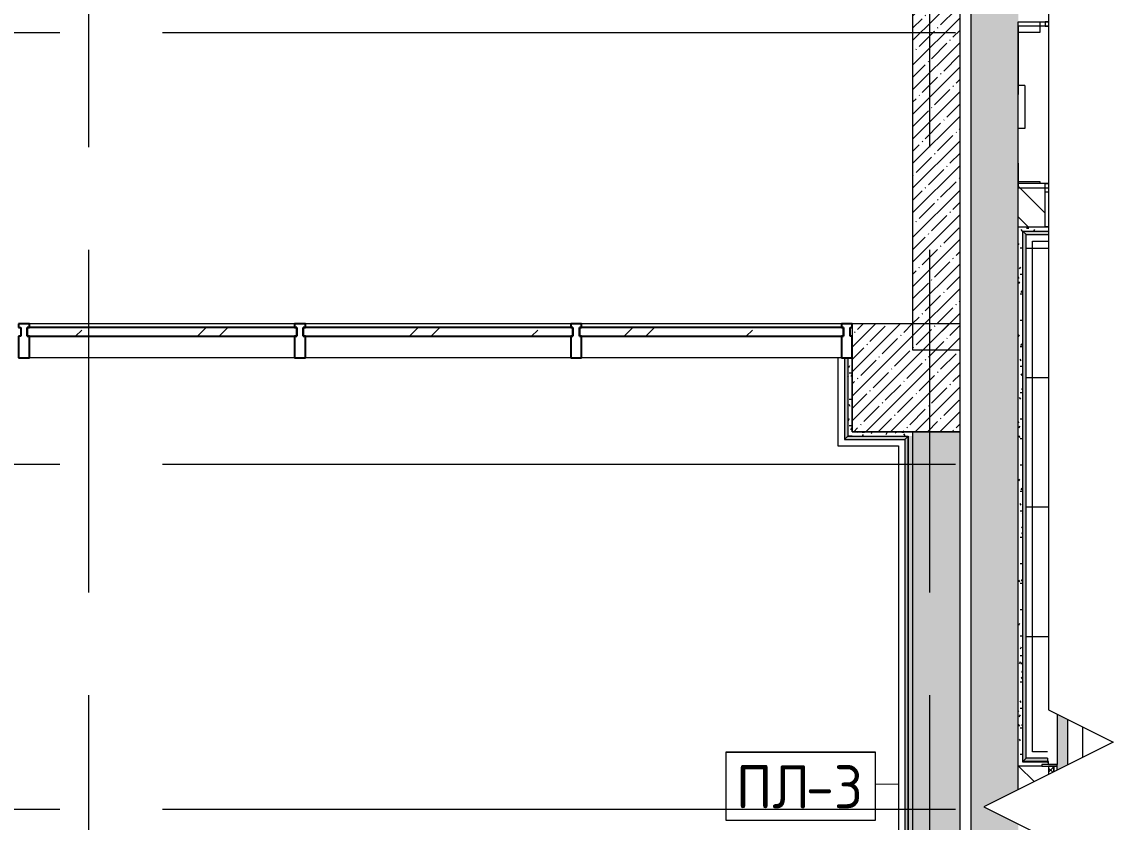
# Model space of a CAD drawing. Header units: millimetres. Extents: x 35316 to 242799, y -8553 to 29000.
# Drawn here: x 80350 to 85410, y 13340 to 17050 of the extents above; entities that cross this region are included whole.
import ezdxf

# ---------------------------------------------------------------- set-up
doc = ezdxf.new("R2010")
doc.units = ezdxf.units.MM
for name, pattern in [('Осевая', [3175, 635, -476.25, 1587.5, -476.25]), ('Снесенные', [714.375, 476.25, -238.125]), ('Штрих', [635, 317.5, -317.5]), ('Штрих короткий', [300, 150, -150])]:
    doc.linetypes.add(name, pattern=pattern)
for name, color, linetype, lineweight in [('A-DETL-GENF', 7, 'Continuous', 9), ('A-DOOR', 7, 'Continuous', 9), ('A-DOOR-1', 7, 'Штрих короткий', 9), ('A-DOOR-FRAM', 7, 'Continuous', 13), ('A-FLOR-PATT', 7, 'Continuous', 9), ('A-GENM', 7, 'Continuous', 9), ('A-GENM-IDEN', 7, 'Continuous', 9), ('A-GLAZ-CURT', 7, 'Continuous', 9), ('A-GLAZ-CURT-1', 7, 'Continuous', 25), ('A-GLAZ-CWMG', 7, 'Continuous', 9), ('A-GLAZ-CWMG-1', 7, 'Continuous', 25), ('A-WALL', 7, 'Continuous', 9), ('I-WALL', 7, 'Continuous', 9), ('M-EQPM', 7, 'Continuous', 9), ('M-EQPM-1', 7, 'Штрих', 9), ('M-EQPM-2', 7, 'Снесенные', 9), ('S-COLS', 7, 'Continuous', 9), ('Оси', 7, 'Continuous', 9), ('Оси-2', 7, 'Осевая', 9)]:
    doc.layers.add(name, color=color, linetype=linetype, lineweight=lineweight)
for name, color, linetype, lineweight, true_color in [('A-FLOR-1', 7, 'Continuous', 9, 0x787878), ('A-GENM-1', 7, 'Continuous', 9, 0x004000), ('A-GENM-3', 7, 'Continuous', 9, 0x8000ff), ('A-WALL-1', 9, 'Continuous', 9, 0x808080), ('A-WALL-FNSH-1', 9, 'Continuous', 9, 0x808080), ('I-WALL-2', 9, 'Continuous', 9, 0x808080), ('S-COLS-1', 9, 'Continuous', 9, 0x808080)]:
    doc.layers.add(name, color=color, linetype=linetype, lineweight=lineweight, true_color=true_color)
doc.styles.add('GOST Common_1', font='GOST_Common.ttf', dxfattribs={"height": 200})
pattern_1 = [(45, (0, 0), (-57.02463, 57.02463), []), (45, (57.025, 0), (-57.02463, 57.02463), [100.806, -20.161, 3.353, -16.808])]
pattern_2 = [(135, (0, 0), (-70.71068, -70.71068), [])]
pattern_3 = [(0, (0, 0), (121.92, 30.48), [10.058, -81.382, 10.058, -81.382, -487.68]), (0, (0, 0), (121.92, 30.48), [-182.88, 10.058, -172.822, 10.058, -81.382, -213.36]), (0, (0, 0), (121.92, 30.48), [-457.2, 10.058, -50.902, 10.058, -142.342]), (120, (45.72, 15.24), (-87.356454, 90.345817), [10.058, -81.382, 10.058, -81.382, -487.68]), (120, (45.72, 15.24), (-87.356454, 90.345817), [-182.88, 10.058, -172.822, 10.058, -81.382, -213.36]), (120, (45.72, 15.24), (-87.356454, 90.345817), [-457.2, 10.058, -50.902, 10.058, -142.342]), (240, (60.96, 76.2), (-34.563546, -120.825817), [10.058, -81.382, 10.058, -81.382, -487.68]), (240, (60.96, 76.2), (-34.563546, -120.825817), [-182.88, 10.058, -172.822, 10.058, -81.382, -213.36]), (240, (60.96, 76.2), (-34.563546, -120.825817), [-457.2, 10.058, -50.902, 10.058, -142.342])]

# ---------------------------------------------------------------- blocks, each defined once
blk = doc.blocks.new('110_Дверь_СКБ_1Ст_Внутренняя1 - Д-8 950x2100h_охрана-31784688-План раскладки напольных покрытий 3 этажа в осях 12-23')
at = {"layer": 'A-DOOR'}
h = blk.add_hatch(dxfattribs=at)
h.set_pattern_fill('FP_21', color=256, style=0, pattern_type=2)
h.set_pattern_definition([(135, (1826.41, 164.685), (-14.14214, -14.14214), []), (225, (1826.41, 164.685), (14.14214, -14.14214), [])])
h.paths.add_polyline_path([(487.5, -61.4), (462.5, -73.9), (462.5, -100), (487.5, -100)])
at = {"layer": 'A-DOOR-FRAM'}
for p, q in [((447.5, -81.4), (447.5, -100)), ((447.5, -100), (462.5, -100)), ((517.5, -100), (447.5, -100)), ((447.5, -100), (447.5, -108)), ((462.5, -73.9), (462.5, -100)), ((462.5, -100), (462.5, -73.9)), ((462.5, -100), (487.5, -100)), ((487.5, -100), (487.5, -61.4)), ((517.5, -108), (517.5, -100)), ((447.5, -108), (517.5, -108))]:
    blk.add_line(p, q, dxfattribs=at)
blk = doc.blocks.new('DOR_Проход в стене_Прямоугольный - 1050x1150 EI30-23344994-План раскладки напольных покрытий 3 этажа в осях 12-23')
at = {"layer": 'A-DOOR-1'}
for p, q in [((-510, 100), (-525, 100)), ((-510, -100), (-525, -100))]:
    blk.add_line(p, q, dxfattribs=at)
blk = doc.blocks.new('160_Подъемник - 160_Подъемник-23521422-План раскладки напольных покрытий 3 этажа в осях 12-23')
at = {"layer": 'A-GENM'}
for p, q in [((1160, 20), (1175, 20)), ((1175, 20), (1175, 0)), ((1175, 0), (1160, 0)), ((1175, -750), (1160, -750)), ((1175, -770), (1175, -750)), ((1160, -770), (1175, -770))]:
    blk.add_line(p, q, dxfattribs=at)
at = {"layer": 'M-EQPM-1'}
for p, q in [((1300, 0), (1160, 0)), ((1300, -750), (1300, 0)), ((1160, -750), (1300, -750))]:
    blk.add_line(p, q, dxfattribs=at)
blk = doc.blocks.new('Закладная деталь приямка - 200_100-20924312-План раскладки напольных покрытий 3 этажа в осях 12-23')
at = {"layer": 'M-EQPM-2'}
for p, q in [((85000, 16755), (84970, 16755)), ((85000, 16755), (85000, 16555)), ((85000, 16555), (84970, 16555))]:
    blk.add_line(p, q, dxfattribs=at)
blk = doc.blocks.new('Закладная деталь приямка - 150_100-20924311-План раскладки напольных покрытий 3 этажа в осях 12-23')
at = {"layer": 'M-EQPM-2'}
for p, q in [((85070, 17050), (85070, 17000)), ((85070, 17000), (84970, 17000))]:
    blk.add_line(p, q, dxfattribs=at)
blk = doc.blocks.new('Закладная деталь приямка - 150_100-V31-План раскладки напольных покрытий 3 этажа в осях 12-23')
at = {"layer": 'M-EQPM-2'}
for p, q in [((84970, 16310), (85070, 16310)), ((85070, 16310), (85070, 16300))]:
    blk.add_line(p, q, dxfattribs=at)
blk = doc.blocks.new('Прямоугольный импост - Импост структурный с накладкой - 160мм-V39-План раскладки напольных покрытий 3 этажа в осях 12-23')
at = {"layer": 'A-GLAZ-CWMG-1'}
for p, q in [((-50, 40), (-50, 140)), ((-50, 140), (0, 140)), ((0, 140), (0, 40)), ((-40, 40), (-50, 40)), ((-50, -17), (-50, 0)), ((-50, 0), (-40, 0)), ((-40, 0), (-40, 40)), ((-10, 40), (-10, 0)), ((0, 40), (-10, 40)), ((-10, 0), (0, 0)), ((0, 0), (0, -17)), ((0, -17), (-50, -17))]:
    blk.add_line(p, q, dxfattribs=at)
blk = doc.blocks.new('Системная панель - Стекло - 40мм-30335157-План раскладки напольных покрытий 3 этажа в осях 12-23')
at = {"layer": 'A-GLAZ-CURT'}
h = blk.add_hatch(dxfattribs=at)
h.set_pattern_fill('FP_54', color=256, style=0, pattern_type=2)
h.set_pattern_definition([(45, (-82380, -15533), (-282.8427, 282.8427), [200, -600]), (45, (-82580, -15633), (-282.8427, 282.8427), [600, -200]), (45, (-82180, -15733), (-282.8427, 282.8427), [200, -600])])
h.paths.add_polyline_path([(625, -40), (625, 0), (-625, 0), (-625, -40), (301.4, -40)])
at = {"layer": 'A-GLAZ-CURT-1'}
for p, q in [((625, 0), (-625, 0)), ((-625, 0), (-625, -40)), ((625, -40), (625, 0)), ((-625, -40), (625, -40))]:
    blk.add_line(p, q, dxfattribs=at)
blk = doc.blocks.new('Прямоугольный импост - Импост структурный с накладкой - 160мм-23562108-План раскладки напольных покрытий 3 этажа в осях 12-23')
at = {"layer": 'A-GLAZ-CWMG'}
for p, q in [((82895, 15650), (81665, 15650)), ((82895, 15493), (81665, 15493))]:
    blk.add_line(p, q, dxfattribs=at)
blk = doc.blocks.new('Прямоугольный импост - Импост структурный с накладкой - 160мм-30335135-План раскладки напольных покрытий 3 этажа в осях 12-23')
at = {"layer": 'A-GLAZ-CWMG-1'}
for p, q in [((-25, 40), (-25, 140)), ((-25, 140), (25, 140)), ((25, 140), (25, 40)), ((-15, 40), (-25, 40)), ((-25, -17), (-25, 0)), ((-25, 0), (-15, 0)), ((-15, 0), (-15, 40)), ((15, 40), (15, 0)), ((25, 40), (15, 40)), ((15, 0), (25, 0)), ((25, 0), (25, -17)), ((25, -17), (-25, -17))]:
    blk.add_line(p, q, dxfattribs=at)
blk = doc.blocks.new('Системная панель - Стекло - 40мм-V43-План раскладки напольных покрытий 3 этажа в осях 12-23')
at = {"layer": 'A-GLAZ-CURT'}
h = blk.add_hatch(dxfattribs=at)
h.set_pattern_fill('FP_60', color=256, style=0, pattern_type=2)
h.set_pattern_definition([(45, (-81100, -15533), (-282.8427, 282.8427), [200, -600]), (45, (-81300, -15633), (-282.8427, 282.8427), [600, -200]), (45, (-80900, -15733), (-282.8427, 282.8427), [200, -600])])
h.paths.add_polyline_path([(625, -40), (625, 0), (-625, 0), (-625, -40)])
at = {"layer": 'A-GLAZ-CURT-1'}
for p, q in [((625, 0), (-625, 0)), ((-625, 0), (-625, -40)), ((625, -40), (625, 0)), ((-625, -40), (625, -40))]:
    blk.add_line(p, q, dxfattribs=at)
blk = doc.blocks.new('Прямоугольный импост - Импост структурный с накладкой - 160мм-23562109-План раскладки напольных покрытий 3 этажа в осях 12-23')
at = {"layer": 'A-GLAZ-CWMG'}
for p, q in [((81615, 15650), (80385, 15650)), ((81615, 15493), (80385, 15493))]:
    blk.add_line(p, q, dxfattribs=at)
blk = doc.blocks.new('Прямоугольный импост - Импост структурный с накладкой - 160мм-30335136-План раскладки напольных покрытий 3 этажа в осях 12-23')
at = {"layer": 'A-GLAZ-CWMG-1'}
for p, q in [((-25, 40), (-25, 140)), ((-25, 140), (25, 140)), ((25, 140), (25, 40)), ((-15, 40), (-25, 40)), ((-25, -17), (-25, 0)), ((-25, 0), (-15, 0)), ((-15, 0), (-15, 40)), ((15, 40), (15, 0)), ((25, 40), (15, 40)), ((15, 0), (25, 0)), ((25, 0), (25, -17)), ((25, -17), (-25, -17))]:
    blk.add_line(p, q, dxfattribs=at)
blk = doc.blocks.new('Системная панель - Стекло - 40мм-V45-План раскладки напольных покрытий 3 этажа в осях 12-23')
at = {"layer": 'A-GLAZ-CURT'}
h = blk.add_hatch(dxfattribs=at)
h.set_pattern_fill('FP_63', color=256, style=0, pattern_type=2)
h.set_pattern_definition([(45, (-83647.5, -15533), (-282.8427, 282.8427), [200, -600]), (45, (-83847.5, -15633), (-282.8427, 282.8427), [600, -200]), (45, (-83447.5, -15733), (-282.8427, 282.8427), [200, -600])])
h.paths.add_polyline_path([(612.5, -40), (612.5, 0), (-612.5, 0), (-612.5, -40), (510.3, -40)])
at = {"layer": 'A-GLAZ-CURT-1'}
for p, q in [((612.5, 0), (-612.5, 0)), ((-612.5, 0), (-612.5, -40)), ((612.5, -40), (612.5, 0)), ((-612.5, -40), (612.5, -40))]:
    blk.add_line(p, q, dxfattribs=at)
blk = doc.blocks.new('Прямоугольный импост - Импост структурный с накладкой - 160мм-23562112-План раскладки напольных покрытий 3 этажа в осях 12-23')
at = {"layer": 'A-GLAZ-CWMG'}
for p, q in [((84150, 15650), (82945, 15650)), ((84150, 15493), (82945, 15493))]:
    blk.add_line(p, q, dxfattribs=at)
blk = doc.blocks.new('Плинтус - Плинтус керамогранит светло-серый-29857412-План раскладки напольных покрытий 3 этажа в осях 12-23')
at = {"layer": 'A-GENM-3'}
blk.add_hatch(color=256, dxfattribs=at).paths.add_polyline_path([(119, -15), (119, 0), (0, 0), (15, -15)])
for p, q in [((0, 0), (119, 0)), ((0, 0), (15, -15)), ((15, -15), (119, -15)), ((45, -45), (119, -45))]:
    blk.add_line(p, q, dxfattribs=at)
blk = doc.blocks.new('Плинтус - Плинтус керамогранит светло-серый-29857414-План раскладки напольных покрытий 3 этажа в осях 12-23')
at = {"layer": 'A-GENM-3'}
blk.add_hatch(color=256, dxfattribs=at).paths.add_polyline_path([(0, 0), (0, -15), (100, -15), (115, 0)])
for p, q in [((0, 0), (115, 0)), ((0, -15), (0, 0)), ((0, -15), (100, -15)), ((0, -45), (70, -45)), ((100, -15), (115, 0))]:
    blk.add_line(p, q, dxfattribs=at)
blk = doc.blocks.new('Плинтус - Плинтус керамогранит светло-серый-29857282-План раскладки напольных покрытий 3 этажа в осях 12-23')
at = {"layer": 'A-GENM-3'}
blk.add_hatch(color=256, dxfattribs=at).paths.add_polyline_path([(0, 0), (15, -15), (2443, -15), (2458, 0), (249.5, 0)])
for p, q in [((0, 0), (2458, 0)), ((0, 0), (15, -15)), ((15, -15), (2443, -15)), ((45, -45), (2413, -45)), ((2443, -15), (2458, 0))]:
    blk.add_line(p, q, dxfattribs=at)
blk = doc.blocks.new('Плинтус - Плинтус темный _ст_школа_-32864411-План раскладки напольных покрытий 3 этажа в осях 12-23')
at = {"layer": 'A-GENM-1'}
blk.add_hatch(color=256, dxfattribs=at).paths.add_polyline_path([(379, -15), (364, 0), (0, 0), (0, -15), (39.7, -15)])
for p, q in [((0, 0), (364, 0)), ((0, -15), (379, -15)), ((0, -45), (409, -45)), ((379, -15), (364, 0))]:
    blk.add_line(p, q, dxfattribs=at)
blk = doc.blocks.new('Плинтус - Плинтус темный _ст_школа_-32859016-План раскладки напольных покрытий 3 этажа в осях 12-23')
at = {"layer": 'A-GENM-1'}
blk.add_hatch(color=256, dxfattribs=at).paths.add_polyline_path([(-15, -15), (265, -15), (280, 0), (0, 0)])
for p, q in [((-45, -45), (235, -45)), ((0, 0), (-15, -15)), ((-15, -15), (265, -15)), ((0, 0), (280, 0)), ((265, -15), (280, 0))]:
    blk.add_line(p, q, dxfattribs=at)
blk = doc.blocks.new('Плинтус - Плинтус темный _ст_школа_-32864412-План раскладки напольных покрытий 3 этажа в осях 12-23')
at = {"layer": 'A-GENM-1'}
blk.add_hatch(color=256, dxfattribs=at).paths.add_polyline_path([(3228, 0), (0, 0), (15, -15), (3213, -15)])
for p, q in [((0, 0), (3228, 0)), ((0, 0), (15, -15)), ((15, -15), (3213, -15)), ((45, -45), (3183, -45)), ((3213, -15), (3228, 0))]:
    blk.add_line(p, q, dxfattribs=at)
blk = doc.blocks.new('DET_L_Линия разрыва - М100-30674062-План раскладки напольных покрытий 3 этажа в осях 12-23')
at = {"layer": 'A-DETL-GENF'}
for p, q in [((13669.4, 300), (13519.4, 0)), ((13969.4, -300), (13669.4, 300)), ((14119.4, 0), (13969.4, -300)), ((27638.8, 0), (14119.4, 0))]:
    blk.add_line(p, q, dxfattribs=at)
blk = doc.blocks.new('Mark Reiling - Mark Reiling-26174330-План раскладки напольных покрытий 3 этажа в осях 12-23')
at = {"layer": 'A-GENM-IDEN'}
for p, q in [((-3.47, 1.49), (-3.47, -1.663)), ((-3.47, 1.49), (3.47, 1.49)), ((3.47, 1.49), (-3.47, 1.49)), ((-3.47, 1.49), (-3.47, -1.663)), ((3.47, -1.663), (3.47, 1.49)), ((3.47, -1.663), (3.47, 1.49)), ((-3.47, -1.663), (3.47, -1.663)), ((-3.47, -1.663), (3.47, -1.663))]:
    blk.add_line(p, q, dxfattribs=at)

msp = doc.modelspace()

# ---------------------------------------------------------------- hatches: boundary and pattern name
at = {"layer": 'A-FLOR-PATT'}
h = msp.add_hatch(dxfattribs=at)
h.set_pattern_fill('FP_73', color=256, style=0, pattern_type=2)
h.set_pattern_definition([(0, (87069, 14801), (0, 600), []), (90, (87069, 14801), (-600, 4e-14), [])])
h.paths.add_polyline_path([(85200, 13606.4), (85410, 13711.4), (85200, 13816.4), (85200, 13620)])
h.paths.add_polyline_path([(85110, 13608), (85150, 13608), (85150, 13841.4), (85110, 13861.4), (85110, 16064), (85006, 16064), (85006, 13636), (85106, 13636), (85106, 13621), (84991, 13621), (84991, 16079), (84990, 16079), (84991, 13620), (85110, 13620)])
msp.add_hatch(color=256, dxfattribs=at).paths.add_polyline_path([(85150, 13581.4), (85200, 13606.4), (85200, 13816.4), (85150, 13841.4), (85150, 13600)])
at = {"layer": 'I-WALL'}
h = msp.add_hatch(dxfattribs=at)
h.set_pattern_fill('FP_17', color=256, style=0, pattern_type=2)
h.set_pattern_definition(pattern_1)
h.paths.add_polyline_path([(84796.1, 10400), (84970, 10400), (84970, 13331.4), (84810, 13411.4), (84970, 13491.4), (84970, 19100), (84750, 19100), (84750, 10400)])
h = msp.add_hatch(dxfattribs=at)
h.set_pattern_fill('FP_17', color=256, style=0, pattern_type=2)
h.set_pattern_definition(pattern_1)
h.paths.add_polyline_path([(84700, 15530), (84700, 18570), (84480, 18570), (84480, 15530)])
h = msp.add_hatch(dxfattribs=at)
h.set_pattern_fill('FP_22', color=256, style=0, pattern_type=2)
h.set_pattern_definition(pattern_2)
h.paths.add_polyline_path([(84970, 16100), (85095, 16100), (85095, 16300), (84970, 16300)])
h = msp.add_hatch(dxfattribs=at)
h.set_pattern_fill('FP_17', color=256, style=0, pattern_type=2)
h.set_pattern_definition(pattern_1)
h.paths.add_polyline_path([(84480, 4050), (84700, 4050), (84700, 15150), (84480, 15150), (84480, 4070)])
h = msp.add_hatch(dxfattribs=at)
h.set_pattern_fill('FP_22', color=256, style=0, pattern_type=2)
h.set_pattern_definition(pattern_2)
h.paths.add_polyline_path([(84970, 13491.4), (85110, 13561.4), (85110, 13600), (84970, 13600)])
at = {"layer": 'I-WALL-2'}
h = msp.add_hatch(dxfattribs=at)
h.set_pattern_fill('FP_70', color=256, style=0, pattern_type=2)
h.set_pattern_definition(pattern_3)
h.paths.add_polyline_path([(84990, 13620), (84990, 16100), (84970, 16100), (84970, 13620)])
h = msp.add_hatch(dxfattribs=at)
h.set_pattern_fill('FP_70', color=256, style=0, pattern_type=2)
h.set_pattern_definition(pattern_3)
h.paths.add_polyline_path([(84990, 16080), (85110, 16080), (85110, 16100), (84990, 16100)])
h = msp.add_hatch(dxfattribs=at)
h.set_pattern_fill('FP_70', color=256, style=0, pattern_type=2)
h.set_pattern_definition(pattern_3)
h.paths.add_polyline_path([(84200, 15130), (84200, 15493), (84180, 15493), (84180, 15130)])
h = msp.add_hatch(dxfattribs=at)
h.set_pattern_fill('FP_70', color=256, style=0, pattern_type=2)
h.set_pattern_definition(pattern_3)
h.paths.add_polyline_path([(84480, 15130), (84480, 15150), (84200, 15150), (84200, 15130), (84460, 15130)])
h = msp.add_hatch(dxfattribs=at)
h.set_pattern_fill('FP_70', color=256, style=0, pattern_type=2)
h.set_pattern_definition(pattern_3)
h.paths.add_polyline_path([(84480, 11880), (84480, 15130), (84460, 15130), (84460, 11880)])
h = msp.add_hatch(dxfattribs=at)
h.set_pattern_fill('FP_70', color=256, style=0, pattern_type=2)
h.set_pattern_definition(pattern_3)
h.paths.add_polyline_path([(84970, 13600), (85080, 13600), (85080, 13608), (85110, 13608), (85110, 13620), (84970, 13620), (84970, 13606.7)])
at = {"layer": 'S-COLS'}
h = msp.add_hatch(dxfattribs=at)
h.set_pattern_fill('FP_17', color=256, style=0, pattern_type=2)
h.set_pattern_definition(pattern_1)
h.paths.add_polyline_path([(84200, 15150), (84700, 15150), (84700, 15650), (84200, 15650), (84200, 15453.3)])

# ---------------------------------------------------------------- linework, layer by layer
at = {"layer": 'A-FLOR-1'}
for p, q in [((85150, 13841.4), (85150, 13608)), ((85200, 13606.4), (85200, 13816.4))]:
    msp.add_line(p, q, dxfattribs=at)
at = {"layer": 'A-GENM-IDEN'}
msp.add_line((84414, 13515), (84308.7, 13516.5), dxfattribs=at)
at = {"layer": 'A-WALL'}
for p, q in [((84970, 13491.4), (84970, 17050)), ((84970, 16100), (85110, 16100)), ((84990, 16080), (85110, 16080)), ((84990, 16080), (84990, 13620)), ((84200, 15130), (84460, 15130)), ((84480, 15150), (84480, 11120)), ((84460, 11900), (84460, 14997.5)), ((84990, 13620), (85110, 13620)), ((85080, 13600), (84970, 13600))]:
    msp.add_line(p, q, dxfattribs=at)
at = {"layer": 'A-WALL-1'}
for p, q in [((84750, 19100), (84750, 10400)), ((84480, 18570), (84480, 15530)), ((84700, 15530), (84700, 18570)), ((84970, 17050), (85110, 17050)), ((85095, 16300), (84970, 16300)), ((85095, 16100), (85095, 16300)), ((84180, 15493), (84180, 15130)), ((84200, 15493), (84180, 15493)), ((84200, 15150), (84200, 15493)), ((84480, 15530), (84700, 15530)), ((84700, 15150), (84200, 15150)), ((84700, 4050), (84700, 15150)), ((85110, 13608), (85110, 13620))]:
    msp.add_line(p, q, dxfattribs=at)
at = {"layer": 'A-WALL-FNSH-1'}
for p, q in [((84991, 16079), (85110, 16079)), ((84991, 13621), (84991, 16079)), ((84180, 15493), (84179, 15493)), ((84179, 15493), (84179, 15129)), ((84200, 15130), (84180, 15130)), ((84460, 14997.5), (84460, 15130)), ((84179, 15129), (84459, 15129)), ((84459, 15129), (84459, 11901)), ((85110, 13621), (84991, 13621)), ((85110, 13620), (85110, 13621))]:
    msp.add_line(p, q, dxfattribs=at)
at = {"layer": 'I-WALL'}
msp.add_line((85095, 16300), (85110, 16300), dxfattribs=at)
at = {"layer": 'S-COLS-1'}
for p, q in [((84700, 15650), (84200, 15650)), ((84200, 15650), (84200, 15150)), ((84700, 15150), (84700, 15650)), ((84200, 15150), (84700, 15150))]:
    msp.add_line(p, q, dxfattribs=at)
at = {"layer": 'Оси'}
for p, q in [((82179.5, 17000), (84679.5, 17000)), ((82179.5, 15000), (84679.5, 15000)), ((82179.5, 13400), (84679.5, 13400))]:
    msp.add_line(p, q, dxfattribs=at)
at = {"layer": 'Оси-2'}
for p, q in [((80660, 593.7), (80660, 24890.1)), ((84560, 593.7), (84560, 19415.1)), ((38615.9, 17000), (82179.5, 17000)), ((38615.9, 15000), (82179.5, 15000)), ((38615.9, 13400), (82179.5, 13400))]:
    msp.add_line(p, q, dxfattribs=at)

# ---------------------------------------------------------------- block references
at = {"layer": 'A-DETL-GENF', "rotation": 90.00000000000031}
msp.add_blockref('DET_L_Линия разрыва - М100-30674062-План раскладки напольных покрытий 3 этажа в осях 12-23', (85110, -258), dxfattribs=at)
at = {"layer": 'A-DOOR'}
msp.add_blockref('DOR_Проход в стене_Прямоугольный - 1050x1150 EI30-23344994-План раскладки напольных покрытий 3 этажа в осях 12-23', (85620, 16200), dxfattribs=at)
at = {"layer": 'A-DOOR', "rotation": 180}
msp.add_blockref('110_Дверь_СКБ_1Ст_Внутренняя1 - Д-8 950x2100h_охрана-31784688-План раскладки напольных покрытий 3 этажа в осях 12-23', (85597.5, 13500), dxfattribs=at)
at = {"layer": 'A-GENM-1', "rotation": 270}
for name, p in [('Плинтус - Плинтус темный _ст_школа_-32864411-План раскладки напольных покрытий 3 этажа в осях 12-23', (84179, 15493)), ('Плинтус - Плинтус темный _ст_школа_-32864412-План раскладки напольных покрытий 3 этажа в осях 12-23', (84459, 15129))]:
    msp.add_blockref(name, p, dxfattribs=at)
at = {"layer": 'A-GENM-1'}
msp.add_blockref('Плинтус - Плинтус темный _ст_школа_-32859016-План раскладки напольных покрытий 3 этажа в осях 12-23', (84179, 15129), dxfattribs=at)
at = {"layer": 'A-GENM-3'}
msp.add_blockref('Плинтус - Плинтус керамогранит светло-серый-29857412-План раскладки напольных покрытий 3 этажа в осях 12-23', (84991, 16079), dxfattribs=at)
for name, p, rotation in [('Плинтус - Плинтус керамогранит светло-серый-29857282-План раскладки напольных покрытий 3 этажа в осях 12-23', (84991, 13621), 90), ('Плинтус - Плинтус керамогранит светло-серый-29857414-План раскладки напольных покрытий 3 этажа в осях 12-23', (85106, 13621), 180)]:
    msp.add_blockref(name, p, dxfattribs=dict(at, rotation=rotation))
at = {"layer": 'A-GENM-IDEN', "xscale": 99.99999999999993, "yscale": 99.99999999999993, "zscale": 99.99999999999993}
msp.add_blockref('Mark Reiling - Mark Reiling-26174330-План раскладки напольных покрытий 3 этажа в осях 12-23', (83961.7, 13515), dxfattribs=at)
at = {"layer": 'A-GLAZ-CURT'}
for name, p in [('Системная панель - Стекло - 40мм-V43-План раскладки напольных покрытий 3 этажа в осях 12-23', (81000, 15633)), ('Системная панель - Стекло - 40мм-30335157-План раскладки напольных покрытий 3 этажа в осях 12-23', (82280, 15633)), ('Системная панель - Стекло - 40мм-V45-План раскладки напольных покрытий 3 этажа в осях 12-23', (83547.5, 15633))]:
    msp.add_blockref(name, p, dxfattribs=at)
at = {"layer": 'A-GLAZ-CWMG', "extrusion": (0, 0, -1), "rotation": 180}
for name, p in [('Прямоугольный импост - Импост структурный с накладкой - 160мм-30335136-План раскладки напольных покрытий 3 этажа в осях 12-23', (-80360, 15633)), ('Прямоугольный импост - Импост структурный с накладкой - 160мм-30335135-План раскладки напольных покрытий 3 этажа в осях 12-23', (-81640, 15633)), ('Прямоугольный импост - Импост структурный с накладкой - 160мм-30335136-План раскладки напольных покрытий 3 этажа в осях 12-23', (-82920, 15633)), ('Прямоугольный импост - Импост структурный с накладкой - 160мм-V39-План раскладки напольных покрытий 3 этажа в осях 12-23', (-84200, 15633))]:
    msp.add_blockref(name, p, dxfattribs=at)
at = {"layer": 'A-GLAZ-CWMG'}
for name in ['Прямоугольный импост - Импост структурный с накладкой - 160мм-23562109-План раскладки напольных покрытий 3 этажа в осях 12-23', 'Прямоугольный импост - Импост структурный с накладкой - 160мм-23562108-План раскладки напольных покрытий 3 этажа в осях 12-23', 'Прямоугольный импост - Импост структурный с накладкой - 160мм-23562112-План раскладки напольных покрытий 3 этажа в осях 12-23']:
    msp.add_blockref(name, (0, 0), dxfattribs=at)
at = {"layer": 'M-EQPM', "rotation": 180}
msp.add_blockref('160_Подъемник - 160_Подъемник-23521422-План раскладки напольных покрытий 3 этажа в осях 12-23', (86270, 16280), dxfattribs=at)
at = {"layer": 'M-EQPM'}
for name in ['Закладная деталь приямка - 150_100-20924311-План раскладки напольных покрытий 3 этажа в осях 12-23', 'Закладная деталь приямка - 200_100-20924312-План раскладки напольных покрытий 3 этажа в осях 12-23', 'Закладная деталь приямка - 150_100-V31-План раскладки напольных покрытий 3 этажа в осях 12-23']:
    msp.add_blockref(name, (0, 0), dxfattribs=at)

# ---------------------------------------------------------------- texts
at = {"layer": 'A-GENM-IDEN', "char_height": 200, "attachment_point": 1, "style": 'GOST Common_1'}
for s, insert, width in [('ПЛ', (83661.1, 13604.1), 392.827), ('-3', (83985.2, 13604.1), 344.726)]:
    msp.add_mtext(s, dxfattribs=dict(at, insert=insert, width=width))

doc.saveas('drawing.dxf')
